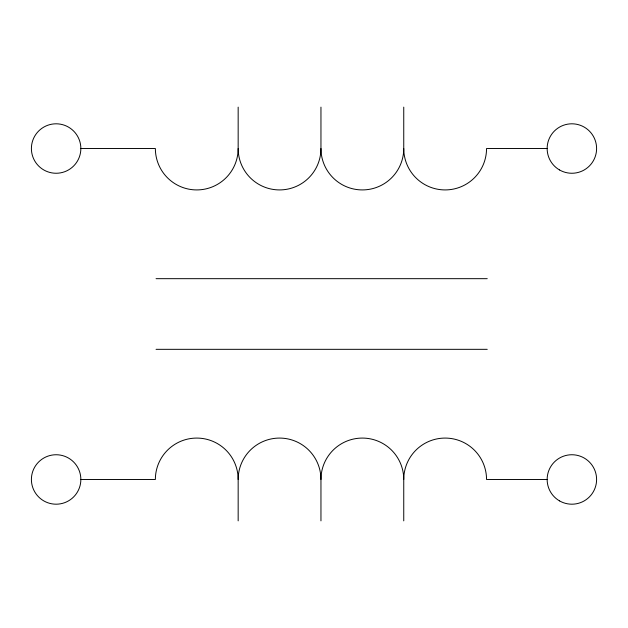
<?xml version="1.0" encoding="UTF-8"?>
<svg xmlns="http://www.w3.org/2000/svg" width="628" height="628" viewBox="0 0 628 628"><rect width="100%" height="100%" fill="white"/><g stroke="black" fill="none" stroke-linecap="round" stroke-linejoin="round"><path stroke-width="0.94" d="M80.855 148.53A24.728 24.728 0 0 1 43.764 169.945A24.728 24.728 0 0 1 43.764 127.115A24.728 24.728 0 0 1 80.855 148.53L155.367 148.53A41.393 41.393 0 0 0 196.768 189.923A41.393 41.393 0 0 0 238.161 148.53L238.161 107.129M487.234 148.53L547.145 148.53M156.058 278.675L487.234 278.675M156.058 349.325L487.234 349.325M80.855 479.47A24.728 24.728 0 0 1 43.764 500.885A24.728 24.728 0 0 1 43.764 458.055A24.728 24.728 0 0 1 80.855 479.47L155.367 479.47A41.393 41.393 0 0 1 196.768 438.077A41.393 41.393 0 0 1 238.161 479.47L238.161 520.871M487.234 479.47L547.145 479.47M403.749 107.129L403.749 148.53A41.393 41.393 0 0 0 445.142 189.923A41.393 41.393 0 0 0 486.543 148.53M486.543 479.47A41.393 41.393 0 0 0 445.142 438.077A41.393 41.393 0 0 0 403.749 479.47L403.749 520.871M320.955 107.129L320.955 148.53A41.393 41.393 0 0 1 279.562 189.923A41.393 41.393 0 0 1 238.161 148.53M238.161 479.47A41.393 41.393 0 0 1 279.562 438.077A41.393 41.393 0 0 1 320.955 479.47L320.955 520.871M403.749 148.53A41.393 41.393 0 0 1 362.348 189.923A41.393 41.393 0 0 1 320.955 148.53M320.955 479.47A41.393 41.393 0 0 1 362.348 438.077A41.393 41.393 0 0 1 403.749 479.47M559.509 169.945A24.728 24.728 0 0 0 596.6 148.53A24.728 24.728 0 0 0 559.509 127.115A24.728 24.728 0 0 0 559.509 169.945M559.509 500.885A24.728 24.728 0 0 0 596.6 479.47A24.728 24.728 0 0 0 559.509 458.055A24.728 24.728 0 0 0 559.509 500.885"/></g></svg>
